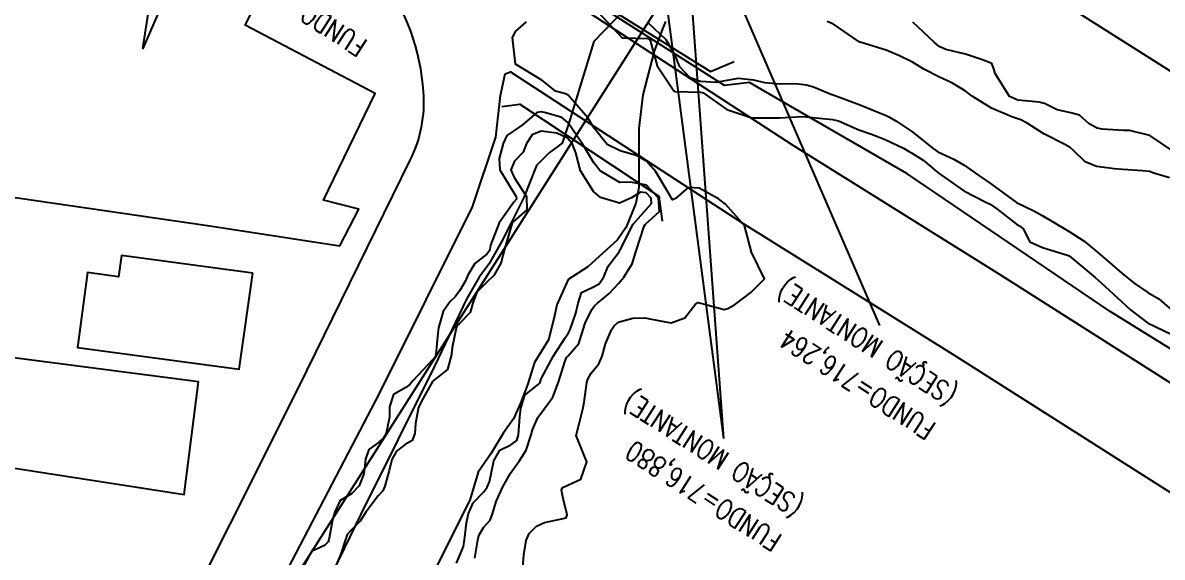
# Model space of a CAD drawing. Header units: metres. Extents: x 307586 to 320046, y 7427249 to 7434250.
# Drawn here: x 311718.4 to 311804.5, y 7431992 to 7432032.4 of the extents above; entities that cross this region are included whole.
import ezdxf

# ---------------------------------------------------------------- set-up
doc = ezdxf.new("R2010")
doc.units = ezdxf.units.M
doc.header["$MEASUREMENT"] = 0
for name, color, linetype in [('Curvas de Nivel 1m', 11, 'Continuous'), ('Divisa', 42, 'FENCELINE2'), ('Edificações', 30, 'Continuous'), ('Hidrografia', 140, 'Continuous'), ('Linha Férrea', 20, 'Continuous'), ('Pontes_Viadutos_Tubos', 190, 'Continuous'), ('TEXTO', 45, 'Continuous'), ('Vias Primárias', 230, 'Continuous')]:
    doc.layers.add(name, color=color, linetype=linetype)
doc.styles.add('ROMANS', font='romans', dxfattribs={"height": 0.2})
doc.linetypes.add('FENCELINE2', pattern='A,0.25,-0.1,[132,ltypeshp.shx,S=0.1,R=0,X=-0.1,Y=0],-0.1,1', length=1.45)

msp = doc.modelspace()

# ---------------------------------------------------------------- linework, layer by layer
at = {"layer": 'Curvas de Nivel 1m', "flags": 128}
for points, elevation in [([(311761.88, 7432033.158), (311763.664, 7432031.25), (311763.754, 7432031.229), (311765.664, 7432031.172), (311765.765, 7432031.109), (311765.836, 7432030.933), (311766.336, 7432029.103), (311767.614, 7432027.203), (311767.696, 7432027.171), (311769.613, 7432027.115), (311769.823, 7432027.058), (311771.6, 7432025.789), (311773.416, 7432025.201), (311773.594, 7432025.177), (311773.747, 7432025.17), (311775.595, 7432025.171), (311777.308, 7432025.261), (311777.596, 7432025.255), (311777.853, 7432025.224), (311779.594, 7432025.039), (311780.039, 7432024.936), (311781.583, 7432024.274), (311782.544, 7432023.945), (311783.573, 7432023.546), (311784.97, 7432022.879), (311785.34, 7432022.652), (311785.56, 7432022.539), (311786.452, 7432021.963), (311787.545, 7432021.052), (311787.663, 7432020.967), (311787.841, 7432020.846), (311789.526, 7432019.666), (311791.197, 7432018.803), (311791.511, 7432018.653), (311792.004, 7432018.299), (311793.497, 7432017.146), (311793.72, 7432017.002), (311794.001, 7432016.772), (311794.509, 7432015.79), (311795.479, 7432015.383), (311797.429, 7432014.775), (311797.473, 7432014.748), (311799.449, 7432013.095), (311799.893, 7432012.695), (311801.429, 7432011.281), (311802.107, 7432010.673), (311803.408, 7432009.668), (311805.24, 7432008.788)], 719), ([(311756.192, 7431991.22), (311756.268, 7431992.143), (311756.446, 7431993.218), (311756.669, 7431993.758), (311757.219, 7431994.311), (311757.824, 7431994.601), (311759.229, 7431994.892), (311759.467, 7431994.94), (311759.542, 7431995.177), (311759.245, 7431996.409), (311759.108, 7431997.038), (311759.164, 7431997.181), (311759.254, 7431997.252), (311760.562, 7431997.865), (311761.019, 7431999.163), (311760.849, 7431999.595), (311760.218, 7432001.171), (311760.441, 7432002.039), (311760.735, 7432003.166), (311760.816, 7432003.68), (311761.03, 7432005.163), (311761.104, 7432005.414), (311761.36, 7432005.87), (311761.936, 7432006.586), (311762.189, 7432007.152), (311762.439, 7432008.093), (311762.887, 7432009.145), (311763.093, 7432009.447), (311763.402, 7432009.738), (311764.502, 7432010.028), (311765.407, 7432010.06), (311766.702, 7432009.799), (311767.402, 7432009.689), (311768.433, 7432010.049), (311769.221, 7432011.063), (311769.425, 7432011.227), (311770.018, 7432011.054), (311771.418, 7432010.695), (311771.696, 7432010.76), (311772.199, 7432011.032), (311772.893, 7432011.561), (311773.432, 7432011.965), (311774.445, 7432013.005), (311773.473, 7432015.02), (311772.938, 7432017.026), (311771.509, 7432018.658), (311770.991, 7432019.045), (311769.525, 7432019.845), (311768.683, 7432019.916), (311767.727, 7432019.087), (311767.512, 7432018.965), (311767.439, 7432019.091), (311767.338, 7432019.269), (311766.246, 7432021.103), (311765.551, 7432021.877), (311764.761, 7432022.328), (311763.558, 7432022.689), (311762.569, 7432023.15), (311761.581, 7432024.386), (311761.092, 7432025.165), (311759.61, 7432026.895), (311759.423, 7432026.995), (311758.655, 7432027.194), (311758.09, 7432027.675), (311757.621, 7432028.017), (311755.633, 7432029.23), (311755.413, 7432031.234), (311755.668, 7432031.732), (311756.461, 7432032.436)], 719), ([(311765.675, 7432032.362), (311767.009, 7432031.097), (311767.646, 7432029.961), (311768.018, 7432029.084), (311768.796, 7432028.244), (311769.622, 7432027.949), (311770.813, 7432027.856), (311771.623, 7432028.006), (311772.485, 7432028.17), (311773.623, 7432028.049), (311774.461, 7432027.848), (311775.62, 7432027.731), (311776.825, 7432027.774), (311777.62, 7432027.674), (311778.161, 7432027.504), (311779.553, 7432026.941), (311779.597, 7432026.924), (311779.613, 7432026.921), (311779.64, 7432026.912), (311781.606, 7432026.18), (311782.843, 7432025.665), (311783.598, 7432025.361), (311783.911, 7432025.211), (311784.455, 7432024.887), (311785.582, 7432024.147), (311787.199, 7432022.854), (311787.561, 7432022.611), (311788.778, 7432022.055), (311789.551, 7432021.59), (311790.667, 7432020.809), (311791.534, 7432020.221), (311793.513, 7432018.78), (311794.855, 7432018.108), (311795.503, 7432017.762), (311797.24, 7432016.733), (311797.491, 7432016.576), (311798.614, 7432015.842), (311799.477, 7432015.155), (311800.001, 7432014.695), (311801.454, 7432013.444), (311802.397, 7432012.67), (311803.436, 7432011.983), (311804.269, 7432011.485), (311805.248, 7432010.633)], 718), ([(311805.074, 7432020.637), (311803.886, 7432020.995), (311803.547, 7432021.108), (311803.038, 7432021.176), (311801.549, 7432021.269), (311800.911, 7432021.325), (311799.551, 7432021.497), (311798.681, 7432021.84), (311797.788, 7432022.727), (311797.566, 7432022.925), (311797.155, 7432023.148), (311795.581, 7432023.952), (311794.307, 7432024.769), (311793.832, 7432025.013), (311793.596, 7432025.091), (311793.146, 7432025.235), (311791.604, 7432025.911), (311790.16, 7432026.815), (311789.617, 7432027.215), (311788.609, 7432027.821), (311787.627, 7432028.259), (311786.489, 7432028.861), (311785.641, 7432029.38), (311784.668, 7432029.865), (311783.654, 7432030.285), (311781.699, 7432030.883), (311781.663, 7432030.895), (311781.618, 7432030.92), (311779.676, 7432032.24), (311779.194, 7432032.464)], 718), ([(311805.372, 7432022.633), (311803.581, 7432023.846), (311802.05, 7432024.211), (311801.586, 7432024.212), (311799.977, 7432024.307), (311799.588, 7432024.381), (311799.004, 7432024.709), (311798.258, 7432025.379), (311797.601, 7432025.545), (311796.578, 7432025.765), (311795.608, 7432026.254), (311795.211, 7432026.358), (311793.61, 7432026.503), (311792.977, 7432026.786), (311791.9, 7432028.527), (311791.807, 7432028.798), (311791.64, 7432029.277), (311790.861, 7432029.591), (311789.65, 7432029.989), (311788.166, 7432030.331), (311787.659, 7432030.569), (311787.302, 7432030.854), (311785.678, 7432032.406)], 719), ([(311752.573, 7431991.883), (311752.781, 7431993.264), (311752.859, 7431993.613), (311753.217, 7431994.214), (311753.711, 7431994.767), (311753.899, 7431995.25), (311754.166, 7431996.17), (311754.643, 7431997.239), (311755.264, 7431998.324), (311755.638, 7431998.858), (311755.906, 7431999.224), (311756.443, 7432000.061), (311756.829, 7432001.215), (311756.917, 7432001.604), (311757.316, 7432002.525), (311757.821, 7432003.203), (311758.456, 7432004.073), (311758.898, 7432005.187), (311759.368, 7432006.729), (311759.497, 7432007.053), (311759.61, 7432007.178), (311760.424, 7432008.128), (311760.762, 7432009.166), (311760.905, 7432009.661), (311761.416, 7432010.693), (311761.606, 7432010.972), (311761.824, 7432011.156), (311762.701, 7432011.877), (311763.438, 7432012.672), (311763.832, 7432013.134), (311764.452, 7432014.131), (311764.759, 7432015.121), (311765.364, 7432016.985), (311765.428, 7432017.111), (311765.494, 7432017.171), (311766.52, 7432018.083), (311766.456, 7432019.101), (311765.527, 7432020.071), (311764.354, 7432020.304), (311763.53, 7432020.282), (311762.044, 7432021.155), (311761.549, 7432021.769), (311760.729, 7432023.168), (311759.587, 7432024.816), (311759.126, 7432025.187), (311757.929, 7432025.538), (311757.597, 7432025.613), (311757.246, 7432025.564), (311756.837, 7432025.218), (311756.162, 7432024.647), (311755.578, 7432024.244), (311754.972, 7432023.839), (311754.693, 7432023.243), (311754.401, 7432022.097), (311754.455, 7432021.246), (311755.517, 7432019.502), (311755.694, 7432019.228), (311755.703, 7432019.036), (311755.509, 7432018.796), (311754.394, 7432017.246), (311753.757, 7432015.537), (311753.694, 7432015.257), (311753.64, 7432015.088), (311753.467, 7432014.869), (311752.551, 7432014.175), (311752.043, 7432013.274), (311751.849, 7432012.866), (311751.431, 7432012.133), (311751.069, 7432011.641), (311750.699, 7432011.287), (311750.159, 7432010.545), (311749.814, 7432009.296), (311749.776, 7432008.909), (311749.624, 7432007.297), (311749.565, 7432007.104), (311749.369, 7432006.881), (311747.891, 7432005.322), (311747.652, 7432005.022), (311747.345, 7432004.785), (311746.414, 7432004.262), (311746.121, 7432003.342), (311746.104, 7432002.553), (311745.87, 7432001.344), (311745.661, 7432000.983), (311745.292, 7432000.632), (311744.542, 7432000.103), (311744.29, 7431999.365), (311744.161, 7431998.266), (311743.819, 7431997.372), (311743.247, 7431996.759), (311742.386, 7431996.244), (311741.975, 7431995.393), (311741.814, 7431994.804), (311741.555, 7431993.396), (311741.474, 7431993.123), (311741.197, 7431992.847), (311740.213, 7431992.389), (311739.698, 7431991.415)], 718), ([(311751.185, 7431991.509), (311751.703, 7431992.77), (311751.79, 7431993.274), (311751.927, 7431994.568), (311752.082, 7431995.272), (311752.433, 7431996.076), (311753.249, 7431996.899), (311753.507, 7431997.256), (311753.659, 7431997.656), (311754.002, 7431999.249), (311754.462, 7432000.066), (311755.291, 7432000.45), (311755.733, 7432000.789), (311755.864, 7432001.224), (311755.96, 7432002.58), (311756.031, 7432003.223), (311756.354, 7432004.204), (311757.35, 7432005.015), (311757.451, 7432005.109), (311757.494, 7432005.208), (311757.586, 7432005.437), (311758.514, 7432007.193), (311759.387, 7432008.546), (311759.645, 7432008.923), (311759.758, 7432009.176), (311760.185, 7432010.399), (311760.371, 7432011.171), (311760.623, 7432011.976), (311761.435, 7432012.353), (311761.968, 7432012.624), (311762.303, 7432013.151), (311762.634, 7432013.97), (311763.472, 7432015.053), (311763.509, 7432015.103), (311763.52, 7432015.139), (311763.542, 7432015.208), (311764.523, 7432017.125), (311765.504, 7432018.253), (311765.912, 7432018.703), (311765.888, 7432019.106), (311765.519, 7432019.492), (311765.076, 7432019.56), (311764.404, 7432019.127), (311763.509, 7432018.723), (311762.049, 7432019.155), (311761.52, 7432019.6), (311760.549, 7432021.17), (311760.2, 7432022.53), (311759.947, 7432023.176), (311759.57, 7432023.633), (311758.755, 7432024.012), (311757.577, 7432024.162), (311756.896, 7432023.893), (311756.459, 7432023.221), (311756.208, 7432022.572), (311755.55, 7432021.891), (311755.296, 7432021.234), (311755.535, 7432020.669), (311756.457, 7432019.221), (311756.498, 7432018.225), (311755.494, 7432017.336), (311755.391, 7432017.232), (311755.323, 7432017.064), (311754.793, 7432015.24), (311754.519, 7432014.182), (311753.999, 7432013.252), (311753.438, 7432012.728), (311752.711, 7432011.987), (311752.442, 7432011.27), (311752.217, 7432010.466), (311751.398, 7432009.636), (311751.212, 7432009.465), (311751.141, 7432009.283), (311750.851, 7432007.812), (311750.794, 7432007.286), (311750.487, 7432006.163), (311749.421, 7432005.299), (311749.378, 7432005.275), (311749.352, 7432005.237), (311748.646, 7432003.998), (311748.308, 7432003.315), (311748.076, 7432002.084), (311748.026, 7432001.319), (311747.827, 7432000.79), (311747.29, 7432000.476), (311746.636, 7431999.983), (311746.293, 7431999.34), (311746.081, 7431998.526), (311745.761, 7431997.345), (311745.603, 7431996.993), (311745.246, 7431996.615), (311744.325, 7431995.364), (311743.896, 7431994.696), (311743.212, 7431994.019), (311742.916, 7431993.674), (311742.812, 7431993.384), (311742.421, 7431992.158), (311742.074, 7431991.391)], 717)]:
    msp.add_lwpolyline(points, dxfattribs=dict(at, elevation=elevation))
at = {"layer": 'Divisa'}
msp.add_lwpolyline([(311858.667, 7431974.044), (311827.601, 7431993.812), (311800.584, 7432010.546), (311785.212, 7432020.975), (311774.184, 7432027.338), (311773.311, 7432027.852), (311771.43, 7432027.617), (311761.112, 7432034.227), (311759.834, 7432036.11), (311757.405, 7432038.662), (311745.31, 7432047.078), (311722.787, 7432061.011), (311704.365, 7432072.852), (311677.797, 7432089.423), (311651.111, 7432106.436), (311613.085, 7432130.96), (311577.755, 7432154.995), (311547.666, 7432175.2)], dxfattribs=at)
at = {"layer": 'Edificações'}
for points in [[(311703.795, 7432021.184), (311732.352, 7432017.044), (311742.347, 7432015.504), (311743.805, 7432018.265), (311741.119, 7432018.956), (311745.037, 7432027.022), (311735.209, 7432032.167), (311736.053, 7432033.855), (311733.521, 7432035.158), (311732.677, 7432033.318), (311729.377, 7432034.852), (311727.459, 7432030.403), (311728.533, 7432037.229), (311729.147, 7432042.214), (311719.93, 7432047.056), (311720.007, 7432047.899), (311715.173, 7432050.123)], [(311713.862, 7431999.3), (311730.594, 7431996.698), (311731.668, 7432005.211), (311715.166, 7432007.362)]]:
    msp.add_lwpolyline(points, dxfattribs=at)
msp.add_lwpolyline([(311735.778, 7432013.44), (311725.854, 7432014.768), (311725.638, 7432013.156), (311723.29, 7432013.471), (311722.534, 7432007.822), (311734.763, 7432006.186)], close=True, dxfattribs=at)
at = {"layer": 'Hidrografia'}
for points in [[(311765.167, 7432034.701), (311761.563, 7432030.95), (311759.637, 7432024.693), (311759.155, 7432023.249), (311758.192, 7432022.527), (311757.229, 7432021.564), (311756.747, 7432020.361), (311756.266, 7432019.158), (311755.303, 7432017.232), (311754.58, 7432015.789), (311753.617, 7432014.104), (311752.895, 7432013.141), (311751.932, 7432011.457), (311749.524, 7432006.403), (311743.969, 7431995.271), (311740.116, 7431987.33)], [(311766.967, 7432032.442), (311766.754, 7432031.91), (311766.116, 7432030.209), (311765.265, 7432026.913), (311764.946, 7432024.361), (311764.946, 7432022.235), (311764.946, 7432020.64), (311764.946, 7432019.896), (311764.733, 7432018.726), (311763.989, 7432016.919), (311763.35, 7432015.962), (311761.111, 7432013.915), (311759.621, 7432012.958), (311758.77, 7432011.044), (311758.558, 7432010.087), (311758.132, 7432008.386), (311757.069, 7432006.685), (311756.537, 7432004.984), (311756.005, 7432003.602), (311755.473, 7432002.432), (311754.728, 7432001.369), (311753.771, 7431999.774), (311752.814, 7431998.392), (311752.175, 7431996.266), (311751.537, 7431994.99), (311748.652, 7431989.216)]]:
    msp.add_lwpolyline(points, dxfattribs=at)
at = {"layer": 'Linha Férrea'}
msp.add_lwpolyline([(311567.295, 7432186.756), (311584.996, 7432172.828), (311604.343, 7432158.353), (311631.845, 7432139.525), (311672.402, 7432113.245), (311722.942, 7432080.923), (311770.143, 7432050.873), (311822.631, 7432017.651), (311877.023, 7431982.857)], dxfattribs=at)
at = {"layer": 'Pontes_Viadutos_Tubos'}
for points in [[(311761.022, 7432035.869), (311761.365, 7432034.325), (311770.374, 7432028.665), (311772.176, 7432029.437)], [(311754.595, 7432026.033), (311755.971, 7432026.205), (311766.462, 7432019.243), (311766.72, 7432017.352)]]:
    msp.add_lwpolyline(points, dxfattribs=at)
at = {"layer": 'TEXTO'}
for p, q in [((311766.39, 7432038.831), (311771.346, 7432000.943)), ((311661.519, 7431868.471), (311768.659, 7432037.123)), ((311768.686, 7432037.553, 716.88), (311771.346, 7432000.943)), ((311771.84, 7432035.602, 716.264), (311783.15, 7432009.478))]:
    msp.add_line(p, q, dxfattribs=at)
at = {"layer": 'Vias Primárias'}
msp.add_lwpolyline([(311550.831, 7432170.275), (311578.433, 7432152.476), (311584.391, 7432148.094), (311587.089, 7432146.072), (311592.175, 7432142.451), (311623.22, 7432122.084), (311659.553, 7432098.578), (311688.126, 7432080.579), (311708.162, 7432067.859), (311736.74, 7432050.081), (311746.97, 7432043.677), (311755.064, 7432037.946), (311759.076, 7432034.522), (311776.605, 7432023.095), (311792.373, 7432013.259), (311818.823, 7431996.445), (311843.101, 7431981.181)], dxfattribs=at)
msp.add_lwpolyline([(311680.136, 7431962.554), (311702.191, 7431959.328), (311707.498, 7431958.699, 0.174094), (311715.657, 7431960.581, 0.121743), (311718.705, 7431963.807), (311739.206, 7432004.713), (311747.686, 7432021.967, 0.133104), (311748.69, 7432027.128, 0.13776), (311745.534, 7432035.873, 0.109228), (311744.24, 7432037.038), (311730.328, 7432045.066), (311701.19, 7432062.152), (311683.807, 7432072.07, 0.466114), (311670.612, 7432067.196), (311669.315, 7432060.292), (311668.311, 7432055.395), (311665.442, 7432037.618), (311660.563, 7432006.758), (311655.825, 7431976.759, 0.370451), (311662.643, 7431965.118)], format="xyb", close=True, dxfattribs=at)
msp.add_lwpolyline([(311642.706, 7431894.199), (311650.394, 7431943.278), (311652.69, 7431957.466, -0.363078), (311656.195, 7431960.502), (311698.255, 7431953.351), (311706.48, 7431952.417, 0.208188), (311720.501, 7431956.714), (311745.377, 7432004.397), (311752.399, 7432018.438), (311754.156, 7432023.706), (311754.507, 7432026.866), (311754.858, 7432028.505), (311755.254, 7432028.658), (311772.841, 7432017.193), (311788.643, 7432007.336), (311815.083, 7431990.528), (311839.374, 7431975.257), (311866.731, 7431958.044), (311887.23, 7431945.337), (311905.264, 7431934.273), (311921.251, 7431925.044)], format="xyb", dxfattribs=at)

# ---------------------------------------------------------------- texts
at = {"layer": 'TEXTO', "style": 'ROMANS', "width": 0.8}
for s, rotation, p in [('FUNDO=716,849', 147.31049, (311744.56, 7432030.99)), ('(SEÇÃO MONTANTE)', 147.17806, (311789.159, 7432004.598, -0.001)), ('FUNDO=716,264', 147.17806, (311787.521, 7432002.032, -0.001)), ('(SEÇÃO MONTANTE)', 147.27294, (311777.53, 7431996.16, 0.001)), ('FUNDO=716,880', 147.27294, (311775.893, 7431993.594, 0.001))]:
    msp.add_text(s, height=1.5, rotation=rotation, dxfattribs=at).set_placement(p)

doc.saveas('drawing.dxf')
